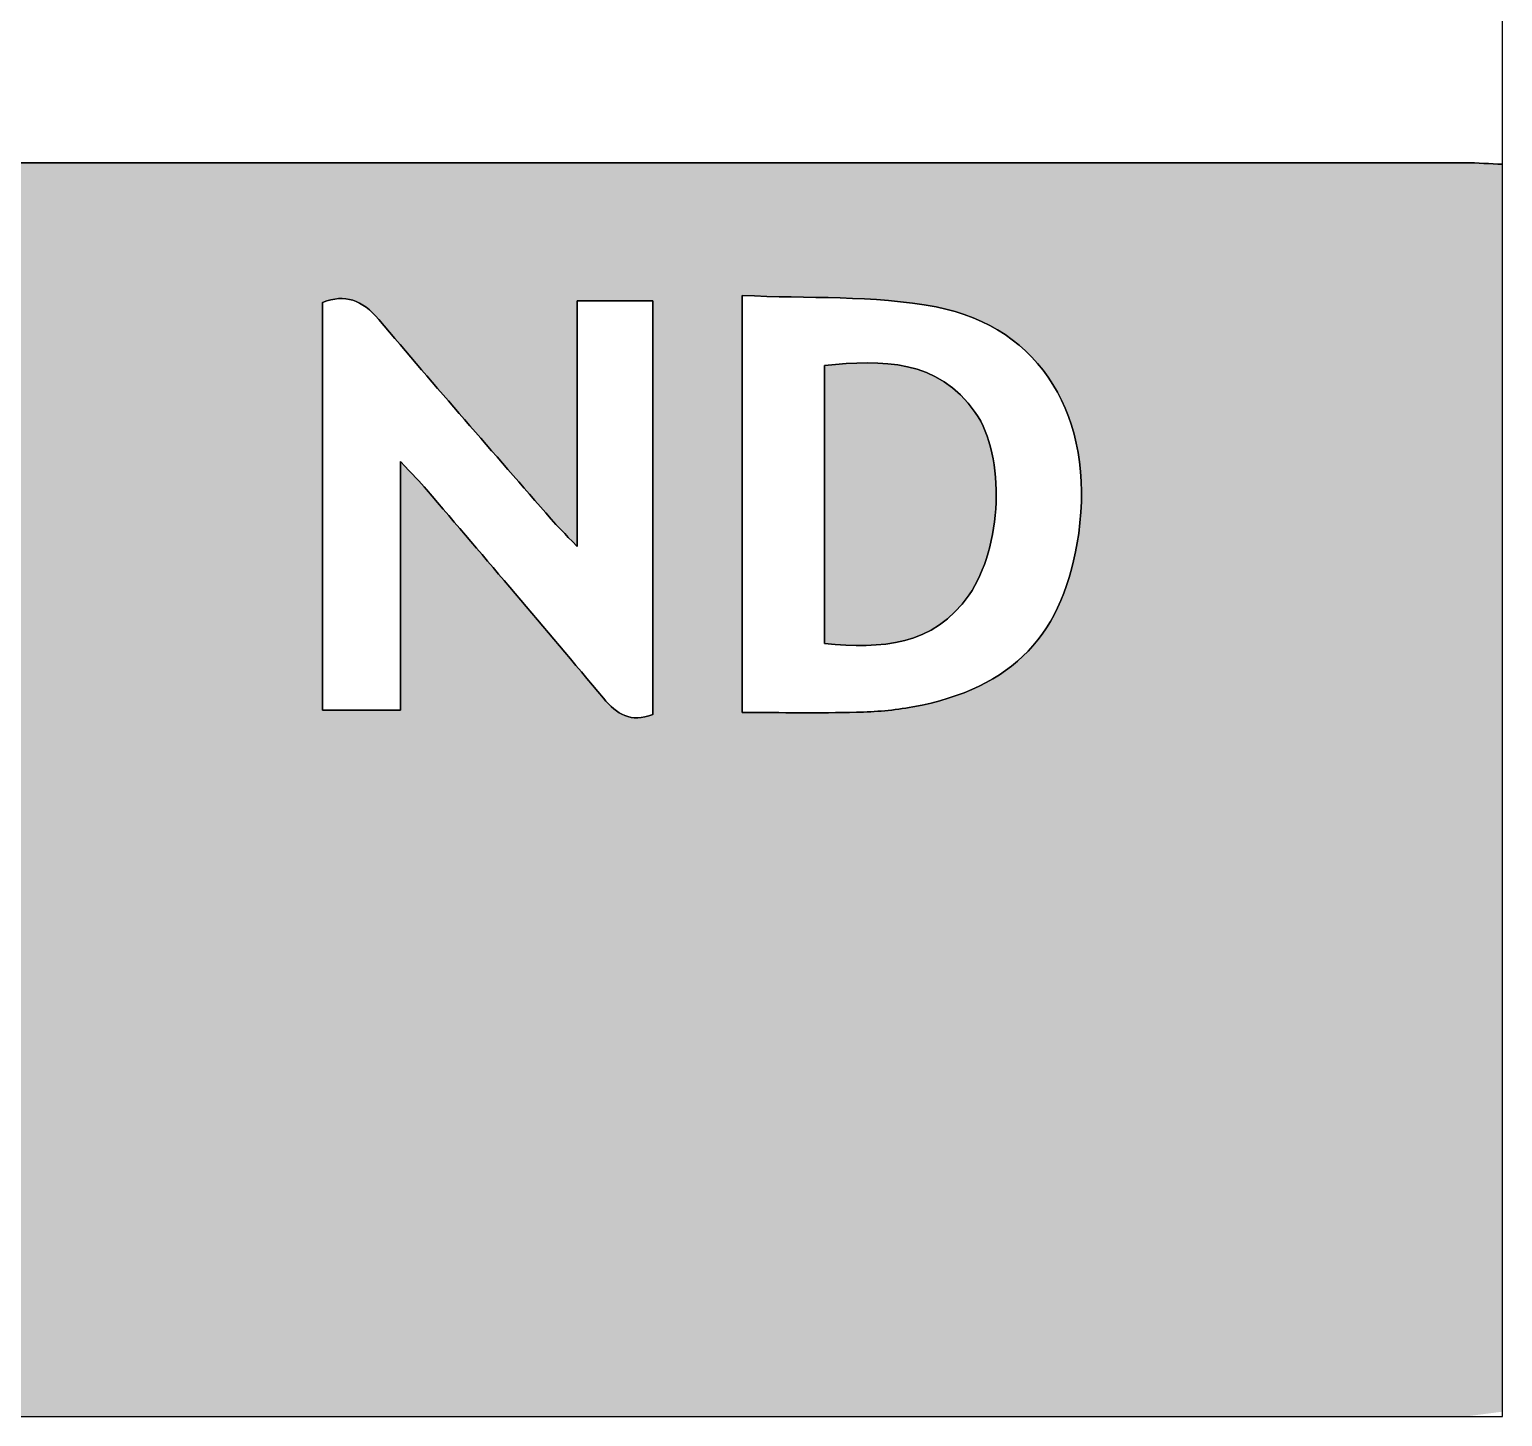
# Model space of a CAD drawing. Extents: x -255 to 680, y -360 to 140.
# Drawn here: x 110.66 to 128.06, y -343.54 to -327.15 of the extents above; entities that cross this region are included whole.
import ezdxf

# ---------------------------------------------------------------- set-up
doc = ezdxf.new("R2010")
doc.units = 0
doc.layers.add('CALQUE_1', color=7, linetype='CONTINUOUS')

# ---------------------------------------------------------------- blocks, each defined once
blk = doc.blocks.new('*U24')
at = {"layer": 'CALQUE_1', "color": 7}
for points in [[(109.031, -343.536), (109.031, -328.722), (114.125, -343.536)], [(114.125, -343.536), (109.031, -328.722), (114.125, -328.722)], [(114.125, -330.372), (114.125, -328.722), (114.127, -330.372)], [(114.127, -330.372), (114.125, -328.722), (114.127, -328.722)], [(114.127, -330.372), (114.127, -328.722), (114.132, -330.37)], [(114.132, -330.37), (114.127, -328.722), (114.132, -328.722)], [(114.132, -330.37), (114.132, -328.722), (114.154, -330.364)], [(114.154, -330.364), (114.132, -328.722), (114.154, -328.722)], [(114.154, -330.364), (114.154, -328.722), (114.241, -330.341)], [(114.241, -330.341), (114.154, -328.722), (114.241, -328.722)], [(114.241, -330.341), (114.241, -328.722), (114.268, -330.333)], [(114.268, -330.333), (114.241, -328.722), (114.268, -328.722)], [(114.268, -330.333), (114.268, -328.722), (114.371, -330.331)], [(114.371, -330.331), (114.268, -328.722), (114.371, -328.722)], [(114.371, -330.331), (114.371, -328.722), (114.4, -330.33)], [(114.4, -330.33), (114.371, -328.722), (114.4, -328.722)], [(114.4, -330.33), (114.4, -328.722), (114.523, -330.363)], [(114.523, -330.363), (114.4, -328.722), (114.523, -328.722)], [(114.523, -330.363), (114.523, -328.722), (114.579, -330.395)], [(114.579, -330.395), (114.523, -328.722), (114.579, -328.722)], [(114.579, -330.395), (114.579, -328.722), (114.639, -330.43)], [(114.639, -330.43), (114.579, -328.722), (114.639, -328.722)], [(114.639, -330.43), (114.639, -328.722), (114.751, -330.532)], [(114.751, -330.532), (114.639, -328.722), (114.751, -328.722)], [(114.751, -330.532), (114.751, -328.722), (114.778, -330.563)], [(114.778, -330.563), (114.751, -328.722), (114.778, -328.722)], [(114.778, -330.563), (114.778, -328.722), (114.785, -330.571)], [(114.785, -330.571), (114.778, -328.722), (114.785, -328.722)], [(114.785, -330.571), (114.785, -328.722), (114.803, -330.593)], [(114.803, -330.593), (114.785, -328.722), (114.803, -328.722)], [(114.803, -330.593), (114.803, -328.722), (114.85, -330.649)], [(114.85, -330.649), (114.803, -328.722), (114.85, -328.722)], [(114.85, -330.649), (114.85, -328.722), (114.924, -330.735)], [(114.924, -330.735), (114.85, -328.722), (114.924, -328.722)], [(114.924, -330.735), (114.924, -328.722), (115.014, -330.841)], [(115.014, -330.841), (114.924, -328.722), (115.014, -328.722)], [(115.014, -330.841), (115.014, -328.722), (115.037, -330.868)], [(115.037, -330.868), (115.014, -328.722), (115.037, -328.722)], [(115.037, -330.868), (115.037, -328.722), (115.039, -330.872)], [(115.039, -330.872), (115.037, -328.722), (115.039, -328.722)], [(115.039, -330.872), (115.039, -328.722), (115.044, -330.877)], [(115.044, -330.877), (115.039, -328.722), (115.044, -328.722)], [(115.044, -330.877), (115.044, -328.722), (115.187, -331.043)], [(115.187, -331.043), (115.044, -328.722), (115.187, -328.722)], [(115.187, -331.043), (115.187, -328.722), (115.293, -331.167)], [(115.293, -331.167), (115.187, -328.722), (115.293, -328.722)], [(115.293, -331.167), (115.293, -328.722), (115.339, -331.22)], [(115.339, -331.22), (115.293, -328.722), (115.339, -328.722)], [(115.339, -331.22), (115.339, -328.722), (115.35, -331.232)], [(115.35, -331.232), (115.339, -328.722), (115.35, -328.722)], [(115.35, -331.232), (115.35, -328.722), (115.352, -331.235)], [(115.352, -331.235), (115.35, -328.722), (115.352, -328.722)], [(115.352, -331.235), (115.352, -328.722), (115.37, -331.255)], [(115.37, -331.255), (115.352, -328.722), (115.37, -328.722)], [(115.37, -331.255), (115.37, -328.722), (115.419, -331.313)], [(115.419, -331.313), (115.37, -328.722), (115.419, -328.722)], [(115.419, -331.313), (115.419, -328.722), (115.615, -331.541)], [(115.615, -331.541), (115.419, -328.722), (115.615, -328.722)], [(115.615, -331.541), (115.615, -328.722), (115.802, -331.758)], [(115.802, -331.758), (115.615, -328.722), (115.802, -328.722)], [(115.802, -331.758), (115.802, -328.722), (116.401, -332.446)], [(116.401, -332.446), (115.802, -328.722), (116.401, -328.722)], [(116.401, -332.446), (116.401, -328.722), (116.57, -332.64)], [(116.57, -332.64), (116.401, -328.722), (116.57, -328.722)], [(116.57, -332.64), (116.57, -328.722), (116.761, -332.861)], [(116.761, -332.861), (116.57, -328.722), (116.761, -328.722)], [(116.761, -332.861), (116.761, -328.722), (116.809, -332.916)], [(116.809, -332.916), (116.761, -328.722), (116.809, -328.722)], [(116.809, -332.916), (116.809, -328.722), (116.826, -332.935)], [(116.826, -332.935), (116.809, -328.722), (116.826, -328.722)], [(116.826, -332.935), (116.826, -328.722), (116.829, -332.938)], [(116.829, -332.938), (116.826, -328.722), (116.829, -328.722)], [(116.829, -332.938), (116.829, -328.722), (116.839, -332.95)], [(116.839, -332.95), (116.829, -328.722), (116.839, -328.722)], [(116.839, -332.95), (116.839, -328.722), (116.881, -332.996)], [(116.881, -332.996), (116.839, -328.722), (116.881, -328.722)], [(116.881, -332.996), (116.881, -328.722), (116.984, -333.104)], [(116.984, -333.104), (116.881, -328.722), (116.984, -328.722)], [(116.984, -333.104), (116.984, -328.722), (117.13, -333.255)], [(117.13, -333.255), (116.984, -328.722), (117.13, -328.722)], [(117.13, -330.364), (117.13, -328.722), (117.137, -330.353)], [(117.137, -330.353), (117.13, -328.722), (117.137, -328.722)], [(117.137, -330.353), (117.137, -328.722), (117.159, -330.353)], [(117.159, -330.353), (117.137, -328.722), (117.159, -328.722)], [(117.159, -330.353), (117.159, -328.722), (117.183, -330.353)], [(117.183, -330.353), (117.159, -328.722), (117.183, -328.722)], [(117.183, -330.353), (117.183, -328.722), (117.246, -330.353)], [(117.246, -330.353), (117.183, -328.722), (117.246, -328.722)], [(117.246, -330.353), (117.246, -328.722), (117.377, -330.353)], [(117.377, -330.353), (117.246, -328.722), (117.377, -328.722)], [(117.377, -330.353), (117.377, -328.722), (117.425, -330.353)], [(117.425, -330.353), (117.377, -328.722), (117.425, -328.722)], [(117.425, -330.353), (117.425, -328.722), (117.444, -330.353)], [(117.444, -330.353), (117.425, -328.722), (117.444, -328.722)], [(117.444, -330.353), (117.444, -328.722), (117.449, -330.353)], [(117.449, -330.353), (117.444, -328.722), (117.449, -328.722)], [(117.449, -330.353), (117.449, -328.722), (117.472, -330.353)], [(117.472, -330.353), (117.449, -328.722), (117.472, -328.722)], [(117.472, -330.353), (117.472, -328.722), (117.563, -330.353)], [(117.563, -330.353), (117.472, -328.722), (117.563, -328.722)], [(117.563, -330.353), (117.563, -328.722), (117.581, -330.353)], [(117.581, -330.353), (117.563, -328.722), (117.581, -328.722)], [(117.581, -330.353), (117.581, -328.722), (117.661, -330.353)], [(117.661, -330.353), (117.581, -328.722), (117.661, -328.722)], [(117.661, -330.353), (117.661, -328.722), (117.768, -330.353)], [(117.768, -330.353), (117.661, -328.722), (117.768, -328.722)], [(117.768, -330.353), (117.768, -328.722), (117.888, -330.353)], [(117.888, -330.353), (117.768, -328.722), (117.888, -328.722)], [(117.888, -330.353), (117.888, -328.722), (117.913, -330.353)], [(117.913, -330.353), (117.888, -328.722), (117.913, -328.722)], [(117.913, -330.353), (117.913, -328.722), (117.998, -330.353)], [(117.998, -330.353), (117.913, -328.722), (117.998, -328.722)], [(117.998, -330.353), (117.998, -328.722), (118.02, -330.353)], [(118.02, -330.353), (117.998, -328.722), (118.02, -328.722)], [(118.02, -330.353), (118.02, -328.722), (118.025, -330.353)], [(118.025, -330.353), (118.02, -328.722), (118.025, -328.722)], [(118.025, -330.353), (118.025, -328.722), (118.027, -330.372)], [(118.027, -330.372), (118.025, -328.722), (118.027, -328.722)], [(118.027, -343.536), (118.027, -328.722), (119.081, -343.536)], [(119.081, -343.536), (118.027, -328.722), (119.081, -328.722)], [(119.081, -330.29), (119.081, -328.722), (119.084, -330.29)], [(119.084, -330.29), (119.081, -328.722), (119.084, -328.722)], [(119.084, -330.29), (119.084, -328.722), (119.092, -330.29)], [(119.092, -330.29), (119.084, -328.722), (119.092, -328.722)], [(119.092, -330.29), (119.092, -328.722), (119.125, -330.291)], [(119.125, -330.291), (119.092, -328.722), (119.125, -328.722)], [(119.125, -330.291), (119.125, -328.722), (119.255, -330.294)], [(119.255, -330.294), (119.125, -328.722), (119.255, -328.722)], [(119.255, -330.294), (119.255, -328.722), (119.766, -330.308)], [(119.766, -330.308), (119.255, -328.722), (119.766, -328.722)], [(119.766, -330.308), (119.766, -328.722), (119.951, -330.313)], [(119.951, -330.313), (119.766, -328.722), (119.951, -328.722)], [(119.951, -330.313), (119.951, -328.722), (120.267, -330.327)], [(120.267, -330.327), (119.951, -328.722), (120.267, -328.722)], [(120.267, -330.327), (120.267, -328.722), (120.392, -330.332)], [(120.392, -330.332), (120.267, -328.722), (120.392, -328.722)], [(120.392, -330.332), (120.392, -328.722), (120.443, -330.334)], [(120.443, -330.334), (120.392, -328.722), (120.443, -328.722)], [(120.443, -330.334), (120.443, -328.722), (120.475, -330.336)], [(120.475, -330.336), (120.443, -328.722), (120.475, -328.722)], [(120.475, -330.336), (120.475, -328.722), (120.599, -330.341)], [(120.599, -330.341), (120.475, -328.722), (120.599, -328.722)], [(120.599, -330.341), (120.599, -328.722), (120.81, -330.35)], [(120.81, -330.35), (120.599, -328.722), (120.81, -328.722)], [(120.81, -330.35), (120.81, -328.722), (120.926, -330.364)], [(120.926, -330.364), (120.81, -328.722), (120.926, -328.722)], [(120.926, -330.364), (120.926, -328.722), (121.096, -330.385)], [(121.096, -330.385), (120.926, -328.722), (121.096, -328.722)], [(121.096, -330.385), (121.096, -328.722), (121.232, -330.401)], [(121.232, -330.401), (121.096, -328.722), (121.232, -328.722)], [(121.232, -330.401), (121.232, -328.722), (121.336, -330.419)], [(121.336, -330.419), (121.232, -328.722), (121.336, -328.722)], [(121.336, -330.419), (121.336, -328.722), (121.4, -330.431)], [(121.4, -330.431), (121.336, -328.722), (121.4, -328.722)], [(121.4, -330.431), (121.4, -328.722), (121.414, -330.434)], [(121.414, -330.434), (121.4, -328.722), (121.414, -328.723)], [(121.414, -330.434), (121.414, -328.723), (121.486, -330.45)], [(121.486, -330.45), (121.414, -328.723), (121.486, -328.723)], [(121.486, -330.45), (121.486, -328.723), (121.703, -330.519)], [(121.703, -330.519), (121.486, -328.723), (121.703, -328.723)], [(121.703, -330.519), (121.703, -328.723), (121.809, -330.553)], [(121.809, -330.553), (121.703, -328.723), (121.809, -328.723)], [(121.809, -330.553), (121.809, -328.723), (121.962, -330.629)], [(121.962, -330.629), (121.809, -328.723), (121.962, -328.723)], [(121.962, -330.629), (121.962, -328.723), (122.098, -330.696)], [(122.098, -330.696), (121.962, -328.723), (122.098, -328.723)], [(122.098, -330.696), (122.098, -328.723), (122.193, -330.764)], [(122.193, -330.764), (122.098, -328.723), (122.193, -328.723)], [(122.193, -330.764), (122.193, -328.723), (122.352, -330.878)], [(122.352, -330.878), (122.193, -328.723), (122.352, -328.723)], [(122.352, -330.878), (122.352, -328.723), (122.396, -330.921)], [(122.396, -330.921), (122.352, -328.723), (122.396, -328.723)], [(122.396, -330.921), (122.396, -328.723), (122.571, -331.094)], [(122.571, -331.094), (122.396, -328.723), (122.571, -328.723)], [(122.571, -331.094), (122.571, -328.723), (122.572, -331.096)], [(122.572, -331.096), (122.571, -328.723), (122.572, -328.723)], [(122.572, -331.096), (122.572, -328.723), (122.651, -331.204)], [(122.651, -331.204), (122.572, -328.723), (122.651, -328.723)], [(122.651, -331.204), (122.651, -328.723), (122.721, -331.301)], [(122.721, -331.301), (122.651, -328.723), (122.721, -328.723)], [(122.721, -331.301), (122.721, -328.723), (122.753, -331.343)], [(122.753, -331.343), (122.721, -328.723), (122.753, -328.723)], [(122.753, -331.343), (122.753, -328.723), (122.845, -331.523)], [(122.845, -331.523), (122.753, -328.723), (122.845, -328.723)], [(122.845, -331.523), (122.845, -328.723), (122.897, -331.622)], [(122.897, -331.622), (122.845, -328.723), (122.897, -328.723)], [(122.897, -331.622), (122.897, -328.723), (122.944, -331.761)], [(122.944, -331.761), (122.897, -328.723), (122.944, -328.723)], [(122.944, -331.761), (122.944, -328.723), (123.002, -331.928)], [(123.002, -331.928), (122.944, -328.723), (123.002, -328.723)], [(123.002, -331.928), (123.002, -328.723), (123.019, -332.018)], [(123.019, -332.018), (123.002, -328.723), (123.019, -328.723)], [(123.019, -332.018), (123.019, -328.723), (123.048, -332.163)], [(123.048, -332.163), (123.019, -328.723), (123.048, -328.723)], [(123.048, -332.163), (123.048, -328.723), (123.066, -332.257)], [(123.066, -332.257), (123.048, -328.723), (123.066, -328.723)], [(123.066, -332.257), (123.066, -328.723), (123.072, -332.337)], [(123.072, -332.337), (123.066, -328.723), (123.072, -328.723)], [(123.072, -332.337), (123.072, -328.723), (123.09, -332.608)], [(123.09, -332.608), (123.072, -328.723), (123.09, -328.723)], [(123.09, -343.536), (123.09, -328.723), (126.791, -343.536)], [(126.791, -343.536), (123.09, -328.723), (126.791, -328.723)], [(126.791, -343.536), (126.791, -328.723), (126.874, -343.536)], [(126.874, -343.536), (126.791, -328.723), (126.874, -328.723)], [(126.874, -343.536), (126.874, -328.723), (127.617, -343.536)], [(127.617, -343.536), (126.874, -328.723), (127.617, -328.723)], [(127.617, -343.536), (127.617, -328.723), (127.62, -343.535)], [(127.62, -343.535), (127.617, -328.723), (127.62, -328.723)], [(127.62, -343.535), (127.62, -328.723), (127.629, -343.534)], [(127.629, -343.534), (127.62, -328.723), (127.629, -328.723)], [(127.629, -343.534), (127.629, -328.723), (127.646, -343.532)], [(127.646, -343.532), (127.629, -328.723), (127.646, -328.723)], [(127.646, -343.532), (127.646, -328.723), (127.785, -343.514)], [(127.785, -343.514), (127.646, -328.723), (127.785, -328.727)], [(127.785, -343.514), (127.785, -328.727), (128.063, -343.478)], [(128.063, -343.478), (127.785, -328.727), (128.063, -328.741)], [(115.044, -343.536), (115.044, -332.251), (115.187, -343.536)], [(115.187, -343.536), (115.044, -332.251), (115.187, -332.402)], [(115.187, -343.536), (115.187, -332.402), (115.293, -343.536)], [(115.293, -343.536), (115.187, -332.402), (115.293, -332.517)], [(115.293, -343.536), (115.293, -332.517), (115.339, -343.536)], [(115.339, -343.536), (115.293, -332.517), (115.339, -332.568)], [(115.339, -343.536), (115.339, -332.568), (115.35, -343.536)], [(115.35, -343.536), (115.339, -332.568), (115.35, -332.58)], [(115.35, -343.536), (115.35, -332.58), (115.352, -343.536)], [(115.352, -343.536), (115.35, -332.58), (115.352, -332.583)], [(115.352, -343.536), (115.352, -332.583), (115.37, -343.536)], [(115.37, -343.536), (115.352, -332.583), (115.37, -332.604)], [(115.37, -343.536), (115.37, -332.604), (115.419, -343.536)], [(115.419, -343.536), (115.37, -332.604), (115.419, -332.661)], [(115.419, -343.536), (115.419, -332.661), (115.615, -343.536)], [(115.615, -343.536), (115.419, -332.661), (115.615, -332.892)], [(123.09, -343.536), (123.072, -332.977), (123.09, -332.608)], [(115.615, -343.536), (115.615, -332.892), (115.802, -343.536)], [(115.802, -343.536), (115.615, -332.892), (115.802, -333.111)], [(123.066, -343.536), (123.048, -333.159), (123.066, -333.018)], [(123.072, -343.536), (123.066, -333.018), (123.072, -332.977)], [(123.066, -343.536), (123.066, -333.018), (123.072, -343.536)], [(123.072, -343.536), (123.072, -332.977), (123.09, -343.536)], [(115.802, -343.536), (115.802, -333.111), (116.401, -343.536)], [(116.401, -343.536), (115.802, -333.111), (116.401, -333.813)], [(123.048, -343.536), (123.019, -333.32), (123.048, -333.159)], [(123.048, -343.536), (123.048, -333.159), (123.066, -343.536)], [(123.002, -343.536), (122.944, -333.622), (123.002, -333.392)], [(123.019, -343.536), (123.002, -333.392), (123.019, -333.32)], [(123.002, -343.536), (123.002, -333.392), (123.019, -343.536)], [(123.019, -343.536), (123.019, -333.32), (123.048, -343.536)], [(122.897, -343.536), (122.845, -333.896), (122.897, -333.754)], [(122.944, -343.536), (122.897, -333.754), (122.944, -333.622)], [(122.897, -343.536), (122.897, -333.754), (122.944, -343.536)], [(122.944, -343.536), (122.944, -333.622), (123.002, -343.536)], [(116.401, -343.536), (116.401, -333.813), (116.57, -343.536)], [(116.57, -343.536), (116.401, -333.813), (116.57, -334.013)], [(122.845, -343.536), (122.753, -334.08), (122.845, -333.896)], [(122.845, -343.536), (122.845, -333.896), (122.897, -343.536)], [(116.57, -343.536), (116.57, -334.013), (116.761, -343.536)], [(116.761, -343.536), (116.57, -334.013), (116.761, -334.24)], [(122.753, -343.536), (122.721, -334.142), (122.753, -334.08)], [(122.753, -343.536), (122.753, -334.08), (122.845, -343.536)], [(116.761, -343.536), (116.761, -334.24), (116.809, -343.536)], [(116.809, -343.536), (116.761, -334.24), (116.809, -334.296)], [(122.651, -343.536), (122.572, -334.361), (122.651, -334.245)], [(122.721, -343.536), (122.651, -334.245), (122.721, -334.142)], [(122.651, -343.536), (122.651, -334.245), (122.721, -343.536)], [(122.721, -343.536), (122.721, -334.142), (122.753, -343.536)], [(116.809, -343.536), (116.809, -334.296), (116.826, -343.536)], [(116.826, -343.536), (116.809, -334.296), (116.826, -334.316)], [(116.826, -343.536), (116.826, -334.316), (116.829, -343.536)], [(116.829, -343.536), (116.826, -334.316), (116.829, -334.319)], [(116.829, -343.536), (116.829, -334.319), (116.839, -343.536)], [(116.839, -343.536), (116.829, -334.319), (116.839, -334.331)], [(116.839, -343.536), (116.839, -334.331), (116.881, -343.536)], [(116.881, -343.536), (116.839, -334.331), (116.881, -334.381)], [(116.881, -343.536), (116.881, -334.381), (116.984, -343.536)], [(116.984, -343.536), (116.881, -334.381), (116.984, -334.503)], [(122.571, -343.536), (122.396, -334.554), (122.571, -334.362)], [(122.572, -343.536), (122.571, -334.362), (122.572, -334.361)], [(122.571, -343.536), (122.571, -334.362), (122.572, -343.536)], [(122.572, -343.536), (122.572, -334.361), (122.651, -343.536)], [(116.984, -343.536), (116.984, -334.503), (117.13, -343.536)], [(117.13, -343.536), (116.984, -334.503), (117.13, -334.675)], [(122.352, -343.536), (122.193, -334.721), (122.352, -334.59)], [(122.396, -343.536), (122.352, -334.59), (122.396, -334.554)], [(122.352, -343.536), (122.352, -334.59), (122.396, -343.536)], [(122.396, -343.536), (122.396, -334.554), (122.571, -343.536)], [(117.13, -343.536), (117.13, -334.675), (117.137, -343.536)], [(117.137, -343.536), (117.13, -334.675), (117.137, -334.684)], [(117.137, -343.536), (117.137, -334.684), (117.159, -343.536)], [(117.159, -343.536), (117.137, -334.684), (117.159, -334.71)], [(117.159, -343.536), (117.159, -334.71), (117.183, -343.536)], [(117.183, -343.536), (117.159, -334.71), (117.183, -334.738)], [(117.183, -343.536), (117.183, -334.738), (117.246, -343.536)], [(117.246, -343.536), (117.183, -334.738), (117.246, -334.813)], [(122.098, -343.536), (121.962, -334.864), (122.098, -334.78)], [(122.193, -343.536), (122.098, -334.78), (122.193, -334.721)], [(122.098, -343.536), (122.098, -334.78), (122.193, -343.536)], [(122.193, -343.536), (122.193, -334.721), (122.352, -343.536)], [(117.246, -343.536), (117.246, -334.813), (117.377, -343.536)], [(117.377, -343.536), (117.246, -334.813), (117.377, -334.97)], [(117.377, -343.536), (117.377, -334.97), (117.425, -343.536)], [(117.425, -343.536), (117.377, -334.97), (117.425, -335.028)], [(121.809, -343.536), (121.703, -334.983), (121.809, -334.935)], [(121.962, -343.536), (121.809, -334.935), (121.962, -334.864)], [(121.809, -343.536), (121.809, -334.935), (121.962, -343.536)], [(121.962, -343.536), (121.962, -334.864), (122.098, -343.536)], [(117.425, -343.536), (117.425, -335.028), (117.444, -343.536)], [(117.444, -343.536), (117.425, -335.028), (117.444, -335.05)], [(117.444, -343.536), (117.444, -335.05), (117.449, -343.536)], [(117.449, -343.536), (117.444, -335.05), (117.449, -335.056)], [(117.449, -343.536), (117.449, -335.056), (117.472, -343.536)], [(117.472, -343.536), (117.449, -335.056), (117.472, -335.082)], [(117.472, -343.536), (117.472, -335.082), (117.563, -343.536)], [(117.563, -343.536), (117.472, -335.082), (117.563, -335.173)], [(121.232, -343.536), (121.096, -335.152), (121.232, -335.121)], [(121.336, -343.536), (121.232, -335.121), (121.336, -335.097)], [(121.232, -343.536), (121.232, -335.121), (121.336, -343.536)], [(121.4, -343.536), (121.336, -335.097), (121.4, -335.082)], [(121.336, -343.536), (121.336, -335.097), (121.4, -343.536)], [(121.414, -343.536), (121.4, -335.082), (121.414, -335.079)], [(121.4, -343.536), (121.4, -335.082), (121.414, -343.536)], [(121.486, -343.536), (121.414, -335.079), (121.486, -335.055)], [(121.414, -343.536), (121.414, -335.079), (121.486, -343.536)], [(121.703, -343.536), (121.486, -335.055), (121.703, -334.983)], [(121.486, -343.536), (121.486, -335.055), (121.703, -343.536)], [(121.703, -343.536), (121.703, -334.983), (121.809, -343.536)], [(114.125, -343.536), (114.125, -335.17), (114.127, -343.536)], [(114.127, -343.536), (114.125, -335.17), (114.127, -335.189)], [(114.127, -343.536), (114.127, -335.189), (114.132, -343.536)], [(114.132, -343.536), (114.127, -335.189), (114.132, -335.189)], [(114.132, -343.536), (114.132, -335.189), (114.154, -343.536)], [(114.154, -343.536), (114.132, -335.189), (114.154, -335.189)], [(114.154, -343.536), (114.154, -335.189), (114.241, -343.536)], [(114.241, -343.536), (114.154, -335.189), (114.241, -335.189)], [(114.241, -343.536), (114.241, -335.189), (114.268, -343.536)], [(114.268, -343.536), (114.241, -335.189), (114.268, -335.189)], [(114.268, -343.536), (114.268, -335.189), (114.371, -343.536)], [(114.371, -343.536), (114.268, -335.189), (114.371, -335.189)], [(114.371, -343.536), (114.371, -335.189), (114.4, -343.536)], [(114.4, -343.536), (114.371, -335.189), (114.4, -335.189)], [(114.4, -343.536), (114.4, -335.189), (114.523, -343.536)], [(114.523, -343.536), (114.4, -335.189), (114.523, -335.189)], [(114.523, -343.536), (114.523, -335.189), (114.579, -343.536)], [(114.579, -343.536), (114.523, -335.189), (114.579, -335.189)], [(114.579, -343.536), (114.579, -335.189), (114.639, -343.536)], [(114.639, -343.536), (114.579, -335.189), (114.639, -335.189)], [(114.639, -343.536), (114.639, -335.189), (114.751, -343.536)], [(114.751, -343.536), (114.639, -335.189), (114.751, -335.189)], [(114.751, -343.536), (114.751, -335.189), (114.778, -343.536)], [(114.778, -343.536), (114.751, -335.189), (114.778, -335.189)], [(114.778, -343.536), (114.778, -335.189), (114.785, -343.536)], [(114.785, -343.536), (114.778, -335.189), (114.785, -335.189)], [(114.785, -343.536), (114.785, -335.189), (114.803, -343.536)], [(114.803, -343.536), (114.785, -335.189), (114.803, -335.189)], [(114.803, -343.536), (114.803, -335.189), (114.85, -343.536)], [(114.85, -343.536), (114.803, -335.189), (114.85, -335.189)], [(114.85, -343.536), (114.85, -335.189), (114.924, -343.536)], [(114.924, -343.536), (114.85, -335.189), (114.924, -335.189)], [(114.924, -343.536), (114.924, -335.189), (115.014, -343.536)], [(115.014, -343.536), (114.924, -335.189), (115.014, -335.189)], [(115.014, -343.536), (115.014, -335.189), (115.037, -343.536)], [(115.037, -343.536), (115.014, -335.189), (115.037, -335.189)], [(115.039, -343.536), (115.037, -335.189), (115.039, -335.185)], [(115.037, -343.536), (115.037, -335.189), (115.039, -343.536)], [(115.044, -343.536), (115.039, -335.185), (115.044, -335.177)], [(115.039, -343.536), (115.039, -335.185), (115.044, -343.536)], [(117.563, -343.536), (117.563, -335.173), (117.581, -343.536)], [(117.581, -343.536), (117.563, -335.173), (117.581, -335.185)], [(117.581, -343.536), (117.581, -335.185), (117.661, -343.536)], [(117.661, -343.536), (117.581, -335.185), (117.661, -335.238)], [(117.661, -343.536), (117.661, -335.238), (117.768, -343.536)], [(117.768, -343.536), (117.661, -335.238), (117.768, -335.275)], [(117.768, -343.536), (117.768, -335.275), (117.888, -343.536)], [(117.888, -343.536), (117.768, -335.275), (117.888, -335.278)], [(117.913, -343.536), (117.888, -335.278), (117.913, -335.271)], [(117.888, -343.536), (117.888, -335.278), (117.913, -343.536)], [(117.998, -343.536), (117.913, -335.271), (117.998, -335.25)], [(117.913, -343.536), (117.913, -335.271), (117.998, -343.536)], [(118.02, -343.536), (117.998, -335.25), (118.02, -335.244)], [(117.998, -343.536), (117.998, -335.25), (118.02, -343.536)], [(118.025, -343.536), (118.02, -335.244), (118.025, -335.243)], [(118.02, -343.536), (118.02, -335.244), (118.025, -343.536)], [(118.027, -343.536), (118.025, -335.243), (118.027, -335.242)], [(118.025, -343.536), (118.025, -335.243), (118.027, -343.536)], [(119.081, -343.536), (119.081, -335.199), (119.084, -343.536)], [(119.084, -343.536), (119.081, -335.199), (119.084, -335.218)], [(119.084, -343.536), (119.084, -335.218), (119.092, -343.536)], [(119.092, -343.536), (119.084, -335.218), (119.092, -335.218)], [(119.092, -343.536), (119.092, -335.218), (119.125, -343.536)], [(119.125, -343.536), (119.092, -335.218), (119.125, -335.218)], [(119.125, -343.536), (119.125, -335.218), (119.255, -343.536)], [(119.255, -343.536), (119.125, -335.218), (119.255, -335.218)], [(119.255, -343.536), (119.255, -335.218), (119.766, -343.536)], [(119.766, -343.536), (119.255, -335.218), (119.766, -335.22)], [(119.951, -343.536), (119.766, -335.22), (119.951, -335.219)], [(119.766, -343.536), (119.766, -335.22), (119.951, -343.536)], [(120.267, -343.536), (119.951, -335.219), (120.267, -335.218)], [(119.951, -343.536), (119.951, -335.219), (120.267, -343.536)], [(120.392, -343.536), (120.267, -335.218), (120.392, -335.216)], [(120.267, -343.536), (120.267, -335.218), (120.392, -343.536)], [(120.443, -343.536), (120.392, -335.216), (120.443, -335.215)], [(120.392, -343.536), (120.392, -335.216), (120.443, -343.536)], [(120.475, -343.536), (120.443, -335.215), (120.475, -335.214)], [(120.443, -343.536), (120.443, -335.215), (120.475, -343.536)], [(120.599, -343.536), (120.475, -335.214), (120.599, -335.209)], [(120.475, -343.536), (120.475, -335.214), (120.599, -343.536)], [(120.81, -343.536), (120.599, -335.209), (120.81, -335.185)], [(120.599, -343.536), (120.599, -335.209), (120.81, -343.536)], [(120.926, -343.536), (120.81, -335.185), (120.926, -335.171)], [(120.81, -343.536), (120.81, -335.185), (120.926, -343.536)], [(121.096, -343.536), (120.926, -335.171), (121.096, -335.152)], [(120.926, -343.536), (120.926, -335.171), (121.096, -343.536)], [(121.096, -343.536), (121.096, -335.152), (121.232, -343.536)]]:
    blk.add_solid(points, dxfattribs=at)
blk = doc.blocks.new('*U31')
at = {"layer": 'CALQUE_1', "color": 7}
for points in [[(120.304, -334.421), (120.055, -331.116), (120.304, -331.102)], [(120.055, -334.402), (120.055, -331.116), (120.304, -334.421)], [(120.546, -334.425), (120.304, -331.102), (120.546, -331.088)], [(120.304, -334.421), (120.304, -331.102), (120.546, -334.425)], [(120.559, -334.424), (120.546, -331.088), (120.559, -331.087)], [(120.546, -334.425), (120.546, -331.088), (120.559, -334.424)], [(120.559, -334.424), (120.559, -331.087), (120.78, -334.408)], [(120.78, -334.408), (120.559, -331.087), (120.78, -331.096)], [(120.78, -334.408), (120.78, -331.096), (120.802, -334.404)], [(120.802, -334.404), (120.78, -331.096), (120.802, -331.097)], [(120.802, -334.404), (120.802, -331.097), (121.003, -334.367)], [(121.003, -334.367), (120.802, -331.097), (121.003, -331.128)], [(121.003, -334.367), (121.003, -331.128), (121.036, -334.355)], [(121.036, -334.355), (121.003, -331.128), (121.036, -331.133)], [(121.036, -334.355), (121.036, -331.133), (121.214, -334.293)], [(121.214, -334.293), (121.036, -331.133), (121.214, -331.188)], [(121.214, -334.293), (121.214, -331.188), (121.258, -334.269)], [(121.258, -334.269), (121.214, -331.188), (121.258, -331.202)], [(121.258, -334.269), (121.258, -331.202), (121.412, -334.183)], [(121.412, -334.183), (121.258, -331.202), (121.412, -331.282)], [(121.412, -334.183), (121.412, -331.282), (121.467, -334.137)], [(121.467, -334.137), (121.412, -331.282), (121.467, -331.31)], [(121.467, -334.137), (121.467, -331.31), (121.595, -334.03)], [(121.595, -334.03), (121.467, -331.31), (121.595, -331.413)], [(121.595, -334.03), (121.595, -331.413), (121.66, -333.951)], [(121.66, -333.951), (121.595, -331.413), (121.66, -331.465)], [(121.66, -333.951), (121.66, -331.465), (121.75, -333.843)], [(121.75, -333.843), (121.66, -331.465), (121.75, -331.562)], [(121.75, -333.843), (121.75, -331.562), (121.761, -333.829)], [(121.761, -333.829), (121.75, -331.562), (121.761, -331.577)], [(121.761, -333.829), (121.761, -331.577), (121.835, -333.697)], [(121.835, -333.697), (121.761, -331.577), (121.835, -331.673)], [(121.835, -333.697), (121.835, -331.673), (121.89, -333.597)], [(121.89, -333.597), (121.835, -331.673), (121.89, -331.764)], [(121.89, -333.597), (121.89, -331.764), (121.898, -333.576)], [(121.898, -333.576), (121.89, -331.764), (121.898, -331.777)], [(121.898, -333.576), (121.898, -331.777), (121.952, -333.427)], [(121.952, -333.427), (121.898, -331.777), (121.952, -331.892)], [(121.952, -333.427), (121.952, -331.892), (121.987, -333.33)], [(121.987, -333.33), (121.952, -331.892), (121.987, -332.007)], [(121.987, -333.33), (121.987, -332.007), (122.031, -333.128)], [(122.031, -333.128), (121.987, -332.007), (122.031, -332.151)], [(122.031, -333.128), (122.031, -332.151), (122.05, -333.039)], [(122.05, -333.039), (122.031, -332.151), (122.05, -332.282)], [(122.05, -333.039), (122.05, -332.282), (122.073, -332.801)], [(122.073, -332.801), (122.05, -332.282), (122.073, -332.437)], [(122.073, -332.801), (122.073, -332.437), (122.08, -332.737)]]:
    blk.add_solid(points, dxfattribs=at)
blk = doc.blocks.new('BLOCK_9')
at = {"layer": 'CALQUE_1'}
for points, knots in [([(128.063, -328.741), (127.915, -328.735), (127.767, -328.723), (127.619, -328.723), (109.955, -328.722), (92.291, -328.723), (74.627, -328.715), (74.323, -328.715), (74.142, -328.8), (73.959, -329.051), (71.296, -332.703), (67.689, -334.455), (63.189, -334.126), (59.482, -333.854), (56.545, -332.082), (54.382, -329.054), (54.213, -328.818), (54.051, -328.701), (53.753, -328.715), (53.147, -328.744), (52.54, -328.735), (51.933, -328.741), (51.933, -320.986), (51.933, -313.232), (51.933, -305.474), (77.31, -305.474), (102.687, -305.474), (128.063, -305.474), (128.063, -313.232), (128.063, -320.986), (128.063, -328.741)], [0, 0, 0, 0, 1, 1, 1, 2, 2, 2, 3, 3, 3, 4, 4, 4, 5, 5, 5, 6, 6, 6, 7, 7, 7, 8, 8, 8, 9, 9, 9, 10, 10, 10, 10]), ([(128.063, -328.741), (128.063, -333.672), (128.063, -338.604), (128.063, -343.536), (102.687, -343.536), (77.31, -343.536), (51.933, -343.536), (51.933, -338.604), (51.933, -333.672), (51.933, -328.741), (52.54, -328.735), (53.147, -328.744), (53.753, -328.715), (54.051, -328.701), (54.213, -328.818), (54.382, -329.054), (56.545, -332.082), (59.482, -333.854), (63.189, -334.126), (67.689, -334.455), (71.296, -332.703), (73.959, -329.051), (74.142, -328.8), (74.323, -328.715), (74.627, -328.715), (92.291, -328.723), (109.955, -328.722), (127.619, -328.723), (127.767, -328.723), (127.915, -328.735), (128.063, -328.741)], [0, 0, 0, 0, 1, 1, 1, 2, 2, 2, 3, 3, 3, 4, 4, 4, 5, 5, 5, 6, 6, 6, 7, 7, 7, 8, 8, 8, 9, 9, 9, 10, 10, 10, 10]), ([(117.13, -333.255), (116.975, -333.093), (116.897, -333.017), (116.825, -332.934), (116.144, -332.149), (115.457, -331.369), (114.788, -330.574), (114.592, -330.342), (114.391, -330.27), (114.125, -330.372), (114.125, -331.991), (114.125, -333.591), (114.125, -335.189), (114.437, -335.189), (114.717, -335.189), (115.044, -335.189), (115.044, -334.225), (115.044, -333.283), (115.044, -332.251), (115.192, -332.41), (115.276, -332.494), (115.353, -332.584), (116.051, -333.404), (116.752, -334.221), (117.442, -335.048), (117.601, -335.239), (117.763, -335.342), (118.027, -335.242), (118.027, -333.62), (118.027, -331.995), (118.027, -330.353), (117.721, -330.353), (117.443, -330.353), (117.13, -330.353), (117.13, -331.297), (117.13, -332.219), (117.13, -333.255)], [0, 0, 0, 0, 1, 1, 1, 2, 2, 2, 3, 3, 3, 4, 4, 4, 5, 5, 5, 6, 6, 6, 7, 7, 7, 8, 8, 8, 9, 9, 9, 10, 10, 10, 11, 11, 11, 12, 12, 12, 12]), ([(117.13, -333.255), (117.13, -332.219), (117.13, -331.297), (117.13, -330.353), (117.443, -330.353), (117.721, -330.353), (118.027, -330.353), (118.027, -331.995), (118.027, -333.62), (118.027, -335.242), (117.763, -335.342), (117.601, -335.239), (117.442, -335.048), (116.752, -334.221), (116.051, -333.404), (115.353, -332.584), (115.276, -332.494), (115.192, -332.41), (115.044, -332.251), (115.044, -333.283), (115.044, -334.225), (115.044, -335.189), (114.717, -335.189), (114.437, -335.189), (114.125, -335.189), (114.125, -333.591), (114.125, -331.991), (114.125, -330.372), (114.391, -330.27), (114.592, -330.342), (114.788, -330.574), (115.457, -331.369), (116.144, -332.149), (116.825, -332.934), (116.897, -333.017), (116.975, -333.093), (117.13, -333.255)], [0, 0, 0, 0, 1, 1, 1, 2, 2, 2, 3, 3, 3, 4, 4, 4, 5, 5, 5, 6, 6, 6, 7, 7, 7, 8, 8, 8, 9, 9, 9, 10, 10, 10, 11, 11, 11, 12, 12, 12, 12]), ([(119.081, -330.29), (119.081, -331.986), (119.081, -333.586), (119.081, -335.218), (119.548, -335.218), (119.991, -335.225), (120.433, -335.215), (120.654, -335.21), (120.878, -335.192), (121.096, -335.152), (122.283, -334.932), (122.887, -334.296), (123.056, -333.103), (123.249, -331.744), (122.615, -330.662), (121.371, -330.426), (120.631, -330.285), (119.856, -330.329), (119.081, -330.29)], [0, 0, 0, 0, 1, 1, 1, 2, 2, 2, 3, 3, 3, 4, 4, 4, 5, 5, 5, 6, 6, 6, 6]), ([(119.081, -330.29), (119.856, -330.329), (120.631, -330.285), (121.371, -330.426), (122.615, -330.662), (123.249, -331.744), (123.056, -333.103), (122.887, -334.296), (122.283, -334.932), (121.096, -335.152), (120.878, -335.192), (120.654, -335.21), (120.433, -335.215), (119.991, -335.225), (119.548, -335.218), (119.081, -335.218), (119.081, -333.586), (119.081, -331.986), (119.081, -330.29)], [0, 0, 0, 0, 1, 1, 1, 2, 2, 2, 3, 3, 3, 4, 4, 4, 5, 5, 5, 6, 6, 6, 6]), ([(120.055, -331.116), (120.055, -332.217), (120.055, -333.298), (120.055, -334.402), (120.728, -334.466), (121.341, -334.435), (121.761, -333.829), (122.148, -333.271), (122.199, -332.194), (121.835, -331.673), (121.394, -331.041), (120.738, -331.051), (120.055, -331.116)], [0, 0, 0, 0, 1, 1, 1, 2, 2, 2, 3, 3, 3, 4, 4, 4, 4]), ([(120.055, -331.116), (120.738, -331.051), (121.394, -331.041), (121.835, -331.673), (122.199, -332.194), (122.148, -333.271), (121.761, -333.829), (121.341, -334.435), (120.728, -334.466), (120.055, -334.402), (120.055, -333.298), (120.055, -332.217), (120.055, -331.116)], [0, 0, 0, 0, 1, 1, 1, 2, 2, 2, 3, 3, 3, 4, 4, 4, 4])]:
    blk.add_open_spline(points, degree=3, knots=knots, dxfattribs=at)
at = {"layer": 'CALQUE_1', "color": 7}
for name in ['*U24', '*U31']:
    blk.add_blockref(name, (0, 0), dxfattribs=at)
blk = doc.blocks.new('BLOCK_8')
at = {"layer": 'CALQUE_1'}
blk.add_blockref('BLOCK_9', (0, 0), dxfattribs=at)
blk = doc.blocks.new('BLOCK_7')
at = {"layer": 'CALQUE_1'}
blk.add_blockref('BLOCK_8', (0, 0), dxfattribs=at)

msp = doc.modelspace()

# ---------------------------------------------------------------- block references
at = {"layer": 'CALQUE_1'}
msp.add_blockref('BLOCK_7', (0, 0), dxfattribs=at)

doc.saveas('drawing.dxf')
